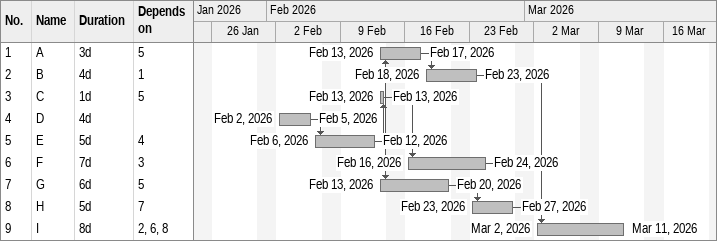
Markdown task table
| ID | Task | Duration | Start | Finish | Predecessors |
|---|---|---|---|---|---|
| 1 | A | 3d | 2026-02-13 | 2026-02-17 | 5 |
| 2 | B | 4d | 2026-02-18 | 2026-02-23 | 1 |
| 3 | C | 1d | 2026-02-13 | 2026-02-13 | 5 |
| 4 | D | 4d | 2026-02-02 | 2026-02-05 |  |
| 5 | E | 5d | 2026-02-06 | 2026-02-12 | 4 |
| 6 | F | 7d | 2026-02-16 | 2026-02-24 | 3 |
| 7 | G | 6d | 2026-02-13 | 2026-02-20 | 5 |
| 8 | H | 5d | 2026-02-23 | 2026-02-27 | 7 |
| 9 | I | 8d | 2026-03-02 | 2026-03-11 | 2, 6, 8 |
